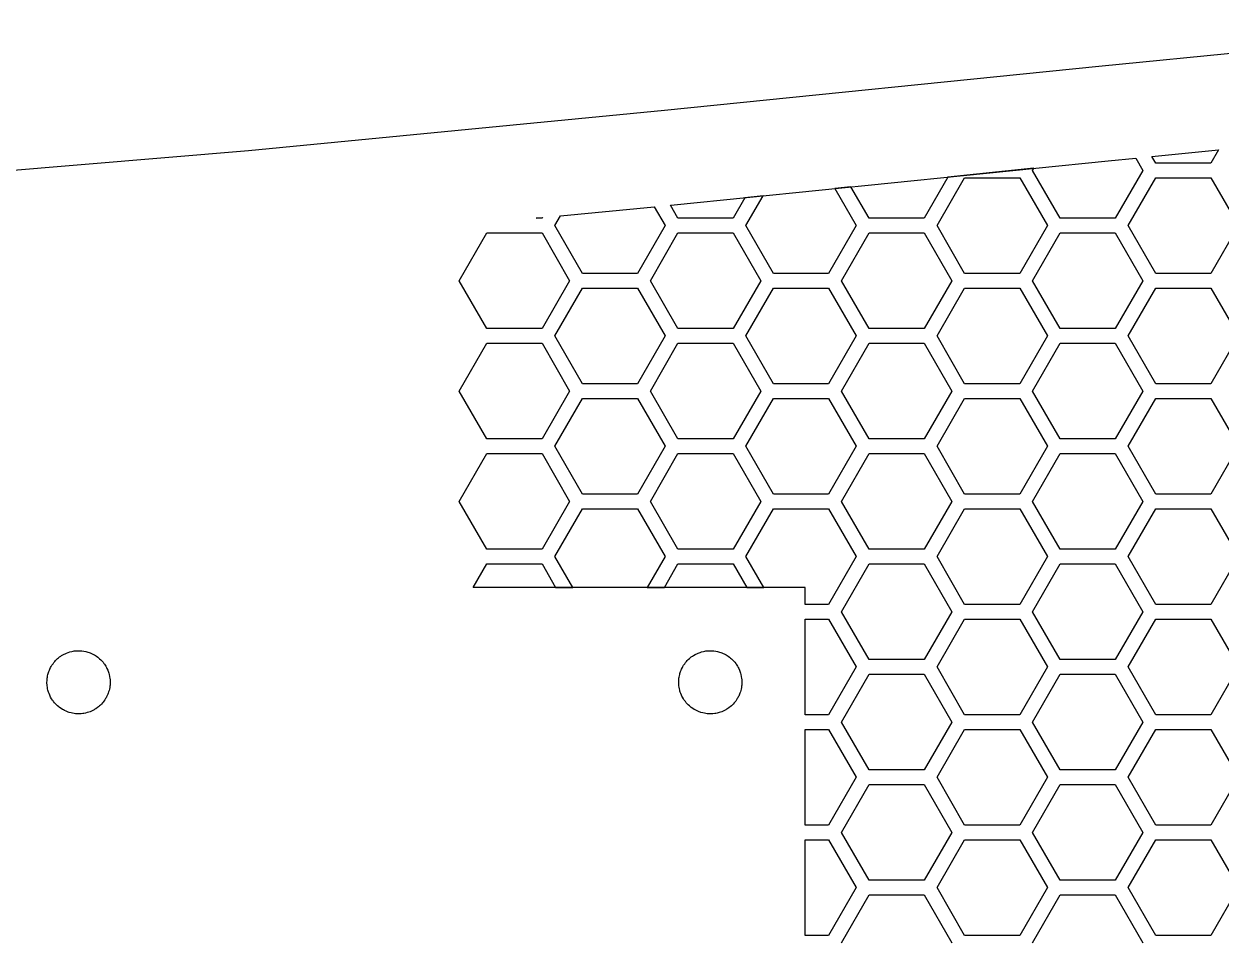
# Model space of a CAD drawing. Header units: metres. Extents: x -343 to 343, y -95 to 95.
# Drawn here: x -231.8 to -111.5, y -5.2 to 86.8 of the extents above; entities that cross this region are included whole.
import ezdxf

# ---------------------------------------------------------------- set-up
doc = ezdxf.new("R2010")
doc.units = ezdxf.units.M

msp = doc.modelspace()

# ---------------------------------------------------------------- linework, layer by layer
for p, q in [((-80.4131, 86.8057), (-123.747, 82.5342)), ((-123.747, 82.5342), (-167.384, 78.0957)), ((-167.384, 78.0957), (-209.203, 74.0664)), ((-209.203, 74.0664), (-238.863, 71.5664)), ((-118.405, 73.4904), (-111.713, 74.15)), ((-118.022, 72.8272), (-118.405, 73.4904)), ((-111.713, 74.15), (-112.477, 72.8272)), ((-166.432, 68.6182), (-122.785, 73.0586)), ((-130.276, 72.2965), (-138.901, 71.419)), ((-130.399, 72.0843), (-130.276, 72.2965)), ((-122.785, 73.0586), (-120.028, 73.3304)), ((-120.028, 73.3304), (-119.309, 72.0843)), ((-112.477, 72.8272), (-118.022, 72.8272)), ((-138.901, 71.419), (-141.289, 67.2822)), ((-140.003, 66.5394), (-137.23, 71.3414)), ((-137.23, 71.3414), (-131.685, 71.3414)), ((-131.685, 71.3414), (-128.913, 66.5394)), ((-127.626, 67.2822), (-130.399, 72.0843)), ((-119.309, 72.0843), (-122.081, 67.2822)), ((-120.794, 66.5394), (-118.022, 71.3414)), ((-118.022, 71.3414), (-112.477, 71.3414)), ((-112.477, 71.3414), (-109.705, 66.5394)), ((-148.65, 70.4272), (-150.271, 70.2623)), ((-150.271, 70.2623), (-148.121, 66.5394)), ((-146.834, 67.2822), (-148.65, 70.4272)), ((-166.794, 68.5833), (-166.432, 68.6182)), ((-159.308, 69.3429), (-160.498, 67.2822)), ((-157.485, 69.5283), (-159.308, 69.3429)), ((-159.211, 66.5394), (-157.485, 69.5283)), ((-178.419, 66.5394), (-177.854, 67.5177)), ((-177.854, 67.5177), (-168.419, 68.4267)), ((-168.419, 68.4267), (-167.329, 66.5394)), ((-166.043, 67.2822), (-166.794, 68.5833)), ((-180.298, 67.2822), (-179.671, 67.3427)), ((-179.706, 67.2822), (-180.298, 67.2822)), ((-179.671, 67.3427), (-179.706, 67.2822)), ((-175.647, 61.7373), (-178.419, 66.5394)), ((-167.329, 66.5394), (-170.102, 61.7373)), ((-160.498, 67.2822), (-166.043, 67.2822)), ((-156.439, 61.7373), (-159.211, 66.5394)), ((-148.121, 66.5394), (-150.894, 61.7373)), ((-141.289, 67.2822), (-146.834, 67.2822)), ((-137.23, 61.7373), (-140.003, 66.5394)), ((-128.913, 66.5394), (-131.685, 61.7373)), ((-122.081, 67.2822), (-127.626, 67.2822)), ((-118.022, 61.7373), (-120.794, 66.5394)), ((-109.705, 66.5394), (-112.477, 61.7373)), ((-188.023, 60.9944), (-185.251, 65.7965)), ((-185.251, 65.7965), (-179.706, 65.7965)), ((-179.706, 65.7965), (-176.933, 60.9944)), ((-168.815, 60.9944), (-166.043, 65.7965)), ((-166.043, 65.7965), (-160.498, 65.7965)), ((-160.498, 65.7965), (-157.725, 60.9944)), ((-149.607, 60.9944), (-146.834, 65.7965)), ((-146.834, 65.7965), (-141.289, 65.7965)), ((-141.289, 65.7965), (-138.517, 60.9944)), ((-130.399, 60.9944), (-127.626, 65.7965)), ((-127.626, 65.7965), (-122.081, 65.7965)), ((-122.081, 65.7965), (-119.309, 60.9944)), ((-170.102, 61.7373), (-175.647, 61.7373)), ((-150.894, 61.7373), (-156.439, 61.7373)), ((-131.685, 61.7373), (-137.23, 61.7373)), ((-112.477, 61.7373), (-118.022, 61.7373)), ((-185.251, 56.1923), (-188.023, 60.9944)), ((-176.933, 60.9944), (-179.706, 56.1923)), ((-178.419, 55.4494), (-175.647, 60.2515)), ((-175.647, 60.2515), (-170.102, 60.2515)), ((-170.102, 60.2515), (-167.329, 55.4494)), ((-166.043, 56.1923), (-168.815, 60.9944)), ((-157.725, 60.9944), (-160.498, 56.1923)), ((-159.211, 55.4494), (-156.439, 60.2515)), ((-156.439, 60.2515), (-150.894, 60.2515)), ((-150.894, 60.2515), (-148.121, 55.4494)), ((-146.834, 56.1923), (-149.607, 60.9944)), ((-138.517, 60.9944), (-141.289, 56.1923)), ((-140.003, 55.4494), (-137.23, 60.2515)), ((-137.23, 60.2515), (-131.685, 60.2515)), ((-131.685, 60.2515), (-128.913, 55.4494)), ((-127.626, 56.1923), (-130.399, 60.9944)), ((-119.309, 60.9944), (-122.081, 56.1923)), ((-120.794, 55.4494), (-118.022, 60.2515)), ((-118.022, 60.2515), (-112.477, 60.2515)), ((-112.477, 60.2515), (-109.705, 55.4494)), ((-179.706, 56.1923), (-185.251, 56.1923)), ((-175.647, 50.6474), (-178.419, 55.4494)), ((-167.329, 55.4494), (-170.102, 50.6474)), ((-160.498, 56.1923), (-166.043, 56.1923)), ((-156.439, 50.6474), (-159.211, 55.4494)), ((-148.121, 55.4494), (-150.894, 50.6474)), ((-141.289, 56.1923), (-146.834, 56.1923)), ((-137.23, 50.6474), (-140.003, 55.4494)), ((-128.913, 55.4494), (-131.685, 50.6474)), ((-122.081, 56.1923), (-127.626, 56.1923)), ((-118.022, 50.6474), (-120.794, 55.4494)), ((-109.705, 55.4494), (-112.477, 50.6474)), ((-188.023, 49.9045), (-185.251, 54.7066)), ((-185.251, 54.7066), (-179.706, 54.7066)), ((-179.706, 54.7066), (-176.933, 49.9045)), ((-168.815, 49.9045), (-166.043, 54.7066)), ((-166.043, 54.7066), (-160.498, 54.7066)), ((-160.498, 54.7066), (-157.725, 49.9045)), ((-149.607, 49.9045), (-146.834, 54.7066)), ((-146.834, 54.7066), (-141.289, 54.7066)), ((-141.289, 54.7066), (-138.517, 49.9045)), ((-130.399, 49.9045), (-127.626, 54.7066)), ((-127.626, 54.7066), (-122.081, 54.7066)), ((-122.081, 54.7066), (-119.309, 49.9045)), ((-170.102, 50.6474), (-175.647, 50.6474)), ((-150.894, 50.6474), (-156.439, 50.6474)), ((-131.685, 50.6474), (-137.23, 50.6474)), ((-112.477, 50.6474), (-118.022, 50.6474)), ((-185.251, 45.1024), (-188.023, 49.9045)), ((-176.933, 49.9045), (-179.706, 45.1024)), ((-166.043, 45.1024), (-168.815, 49.9045)), ((-157.725, 49.9045), (-160.498, 45.1024)), ((-146.834, 45.1024), (-149.607, 49.9045)), ((-138.517, 49.9045), (-141.289, 45.1024)), ((-127.626, 45.1024), (-130.399, 49.9045)), ((-119.309, 49.9045), (-122.081, 45.1024)), ((-178.419, 44.3596), (-175.647, 49.1616)), ((-175.647, 49.1616), (-170.102, 49.1616)), ((-170.102, 49.1616), (-167.329, 44.3596)), ((-159.211, 44.3596), (-156.439, 49.1616)), ((-156.439, 49.1616), (-150.894, 49.1616)), ((-150.894, 49.1616), (-148.121, 44.3596)), ((-140.003, 44.3596), (-137.23, 49.1616)), ((-137.23, 49.1616), (-131.685, 49.1616)), ((-131.685, 49.1616), (-128.913, 44.3596)), ((-120.794, 44.3596), (-118.022, 49.1616)), ((-118.022, 49.1616), (-112.477, 49.1616)), ((-112.477, 49.1616), (-109.705, 44.3596)), ((-179.706, 45.1024), (-185.251, 45.1024)), ((-160.498, 45.1024), (-166.043, 45.1024)), ((-141.289, 45.1024), (-146.834, 45.1024)), ((-122.081, 45.1024), (-127.626, 45.1024)), ((-188.023, 38.8146), (-185.251, 43.6167)), ((-185.251, 43.6167), (-179.706, 43.6167)), ((-179.706, 43.6167), (-176.933, 38.8146)), ((-175.647, 39.5575), (-178.419, 44.3596)), ((-167.329, 44.3596), (-170.102, 39.5575)), ((-168.815, 38.8146), (-166.043, 43.6167)), ((-166.043, 43.6167), (-160.498, 43.6167)), ((-160.498, 43.6167), (-157.725, 38.8146)), ((-156.439, 39.5575), (-159.211, 44.3596)), ((-148.121, 44.3596), (-150.894, 39.5575)), ((-149.607, 38.8146), (-146.834, 43.6167)), ((-146.834, 43.6167), (-141.289, 43.6167)), ((-141.289, 43.6167), (-138.517, 38.8146)), ((-137.23, 39.5575), (-140.003, 44.3596)), ((-128.913, 44.3596), (-131.685, 39.5575)), ((-130.399, 38.8146), (-127.626, 43.6167)), ((-127.626, 43.6167), (-122.081, 43.6167)), ((-122.081, 43.6167), (-119.309, 38.8146)), ((-118.022, 39.5575), (-120.794, 44.3596)), ((-109.705, 44.3596), (-112.477, 39.5575)), ((-185.251, 34.0126), (-188.023, 38.8146)), ((-176.933, 38.8146), (-179.706, 34.0126)), ((-170.102, 39.5575), (-175.647, 39.5575)), ((-166.043, 34.0126), (-168.815, 38.8146)), ((-157.725, 38.8146), (-160.498, 34.0126)), ((-150.894, 39.5575), (-156.439, 39.5575)), ((-146.834, 34.0126), (-149.607, 38.8146)), ((-138.517, 38.8146), (-141.289, 34.0126)), ((-131.685, 39.5575), (-137.23, 39.5575)), ((-127.626, 34.0126), (-130.399, 38.8146)), ((-119.309, 38.8146), (-122.081, 34.0126)), ((-112.477, 39.5575), (-118.022, 39.5575)), ((-178.419, 33.2697), (-175.647, 38.0717)), ((-175.647, 38.0717), (-170.102, 38.0717)), ((-170.102, 38.0717), (-167.329, 33.2697)), ((-159.211, 33.2697), (-156.439, 38.0717)), ((-156.439, 38.0717), (-150.894, 38.0717)), ((-150.894, 38.0717), (-148.121, 33.2697)), ((-140.003, 33.2697), (-137.23, 38.0717)), ((-137.23, 38.0717), (-131.685, 38.0717)), ((-131.685, 38.0717), (-128.913, 33.2697)), ((-120.794, 33.2697), (-118.022, 38.0717)), ((-118.022, 38.0717), (-112.477, 38.0717)), ((-112.477, 38.0717), (-109.705, 33.2697)), ((-179.706, 34.0126), (-185.251, 34.0126)), ((-160.498, 34.0126), (-166.043, 34.0126)), ((-141.289, 34.0126), (-146.834, 34.0126)), ((-122.081, 34.0126), (-127.626, 34.0126)), ((-186.616, 30.1621), (-185.251, 32.5268)), ((-185.251, 32.5268), (-179.706, 32.5268)), ((-179.706, 32.5268), (-178.341, 30.1621)), ((-176.625, 30.1621), (-178.419, 33.2697)), ((-167.329, 33.2697), (-169.124, 30.1621)), ((-167.408, 30.1621), (-166.043, 32.5268)), ((-166.043, 32.5268), (-160.498, 32.5268)), ((-160.498, 32.5268), (-159.132, 30.1621)), ((-157.417, 30.1621), (-159.211, 33.2697)), ((-148.121, 33.2697), (-150.894, 28.4676)), ((-149.607, 27.7247), (-146.834, 32.5268)), ((-146.834, 32.5268), (-141.289, 32.5268)), ((-141.289, 32.5268), (-138.517, 27.7247)), ((-137.23, 28.4676), (-140.003, 33.2697)), ((-128.913, 33.2697), (-131.685, 28.4676)), ((-130.399, 27.7247), (-127.626, 32.5268)), ((-127.626, 32.5268), (-122.081, 32.5268)), ((-122.081, 32.5268), (-119.309, 27.7247)), ((-118.022, 28.4676), (-120.794, 33.2697)), ((-109.705, 33.2697), (-112.477, 28.4676)), ((-153.268, 30.1621), (-186.616, 30.1621)), ((-178.341, 30.1621), (-176.625, 30.1621)), ((-169.124, 30.1621), (-167.408, 30.1621)), ((-159.132, 30.1621), (-157.417, 30.1621)), ((-153.268, 28.4676), (-153.268, 30.1621)), ((-150.894, 28.4676), (-153.268, 28.4676)), ((-146.834, 22.9227), (-149.607, 27.7247)), ((-138.517, 27.7247), (-141.289, 22.9227)), ((-131.685, 28.4676), (-137.23, 28.4676)), ((-127.626, 22.9227), (-130.399, 27.7247)), ((-119.309, 27.7247), (-122.081, 22.9227)), ((-112.477, 28.4676), (-118.022, 28.4676)), ((-153.268, 26.9818), (-150.894, 26.9818)), ((-153.268, 17.3777), (-153.268, 26.9818)), ((-150.894, 26.9818), (-148.121, 22.1798)), ((-140.003, 22.1798), (-137.23, 26.9818)), ((-137.23, 26.9818), (-131.685, 26.9818)), ((-131.685, 26.9818), (-128.913, 22.1798)), ((-120.794, 22.1798), (-118.022, 26.9818)), ((-118.022, 26.9818), (-112.477, 26.9818)), ((-112.477, 26.9818), (-109.705, 22.1798)), ((-228.607, 22.8105), (-228.502, 22.918)), ((-228.502, 22.918), (-228.393, 23.0195)), ((-228.393, 23.0195), (-228.316, 23.084)), ((-228.316, 23.084), (-228.199, 23.1768)), ((-228.199, 23.1768), (-228.077, 23.2637)), ((-228.077, 23.2637), (-227.994, 23.3184)), ((-227.994, 23.3184), (-227.822, 23.4199)), ((-227.822, 23.4199), (-227.734, 23.4668)), ((-227.734, 23.4668), (-227.645, 23.5107)), ((-227.645, 23.5107), (-227.508, 23.5713)), ((-227.508, 23.5713), (-227.321, 23.6416)), ((-227.321, 23.6416), (-227.179, 23.6865)), ((-227.179, 23.6865), (-226.985, 23.7363)), ((-226.985, 23.7363), (-226.839, 23.7656)), ((-226.839, 23.7656), (-226.74, 23.7812)), ((-226.74, 23.7812), (-226.591, 23.7988)), ((-226.591, 23.7988), (-226.492, 23.8066)), ((-226.492, 23.8066), (-226.343, 23.8125)), ((-226.343, 23.8125), (-226.243, 23.8125)), ((-226.243, 23.8125), (-226.095, 23.8066)), ((-226.095, 23.8066), (-225.947, 23.7939)), ((-225.947, 23.7939), (-225.752, 23.7666)), ((-225.752, 23.7666), (-225.559, 23.7266)), ((-225.559, 23.7266), (-225.368, 23.6748)), ((-225.368, 23.6748), (-225.228, 23.6289)), ((-225.228, 23.6289), (-225.135, 23.5938)), ((-225.135, 23.5938), (-224.998, 23.5371)), ((-224.998, 23.5371), (-224.908, 23.4951)), ((-224.908, 23.4951), (-224.776, 23.4277)), ((-224.776, 23.4277), (-224.69, 23.3789)), ((-224.69, 23.3789), (-224.606, 23.3281)), ((-224.606, 23.3281), (-224.482, 23.2461)), ((-224.482, 23.2461), (-224.363, 23.1592)), ((-224.363, 23.1592), (-224.247, 23.0664)), ((-224.247, 23.0664), (-224.173, 23.001)), ((-224.173, 23.001), (-224.065, 22.9004)), ((-224.065, 22.9004), (-223.962, 22.7939)), ((-165.107, 22.8105), (-165.002, 22.918)), ((-165.002, 22.918), (-164.893, 23.0195)), ((-164.893, 23.0195), (-164.816, 23.084)), ((-164.816, 23.084), (-164.699, 23.1768)), ((-164.699, 23.1768), (-164.577, 23.2637)), ((-164.577, 23.2637), (-164.494, 23.3184)), ((-164.494, 23.3184), (-164.322, 23.4199)), ((-164.322, 23.4199), (-164.234, 23.4668)), ((-164.234, 23.4668), (-164.145, 23.5107)), ((-164.145, 23.5107), (-164.008, 23.5713)), ((-164.008, 23.5713), (-163.821, 23.6416)), ((-163.821, 23.6416), (-163.679, 23.6865)), ((-163.679, 23.6865), (-163.485, 23.7363)), ((-163.485, 23.7363), (-163.339, 23.7656)), ((-163.339, 23.7656), (-163.24, 23.7812)), ((-163.24, 23.7812), (-163.091, 23.7988)), ((-163.091, 23.7988), (-162.992, 23.8066)), ((-162.992, 23.8066), (-162.843, 23.8125)), ((-162.843, 23.8125), (-162.743, 23.8125)), ((-162.743, 23.8125), (-162.595, 23.8066)), ((-162.595, 23.8066), (-162.447, 23.7939)), ((-162.447, 23.7939), (-162.252, 23.7666)), ((-162.252, 23.7666), (-162.059, 23.7266)), ((-162.059, 23.7266), (-161.868, 23.6748)), ((-161.868, 23.6748), (-161.728, 23.6289)), ((-161.728, 23.6289), (-161.635, 23.5938)), ((-161.635, 23.5938), (-161.498, 23.5371)), ((-161.498, 23.5371), (-161.408, 23.4951)), ((-161.408, 23.4951), (-161.276, 23.4277)), ((-161.276, 23.4277), (-161.19, 23.3789)), ((-161.19, 23.3789), (-161.106, 23.3281)), ((-161.106, 23.3281), (-160.982, 23.2461)), ((-160.982, 23.2461), (-160.863, 23.1592)), ((-160.863, 23.1592), (-160.747, 23.0664)), ((-160.747, 23.0664), (-160.673, 23.001)), ((-160.673, 23.001), (-160.565, 22.9004)), ((-160.565, 22.9004), (-160.462, 22.7939)), ((-141.289, 22.9227), (-146.834, 22.9227)), ((-122.081, 22.9227), (-127.626, 22.9227)), ((-229.312, 21.6182), (-229.28, 21.7129)), ((-229.28, 21.7129), (-229.226, 21.8525)), ((-229.226, 21.8525), (-229.187, 21.9443)), ((-229.187, 21.9443), (-229.099, 22.123)), ((-229.099, 22.123), (-229.051, 22.2109)), ((-229.051, 22.2109), (-228.974, 22.3389)), ((-228.974, 22.3389), (-228.919, 22.4219)), ((-228.919, 22.4219), (-228.861, 22.5039)), ((-228.861, 22.5039), (-228.771, 22.623)), ((-228.771, 22.623), (-228.674, 22.7373)), ((-228.674, 22.7373), (-228.607, 22.8105)), ((-223.962, 22.7939), (-223.832, 22.6445)), ((-223.832, 22.6445), (-223.741, 22.5273)), ((-223.741, 22.5273), (-223.684, 22.4473)), ((-223.684, 22.4473), (-223.629, 22.3652)), ((-223.629, 22.3652), (-223.551, 22.2393)), ((-223.551, 22.2393), (-223.479, 22.1094)), ((-223.479, 22.1094), (-223.435, 22.0215)), ((-223.435, 22.0215), (-223.354, 21.8408)), ((-223.354, 21.8408), (-223.285, 21.6562)), ((-165.812, 21.6182), (-165.78, 21.7129)), ((-165.78, 21.7129), (-165.726, 21.8525)), ((-165.726, 21.8525), (-165.687, 21.9443)), ((-165.687, 21.9443), (-165.599, 22.123)), ((-165.599, 22.123), (-165.551, 22.2109)), ((-165.551, 22.2109), (-165.474, 22.3389)), ((-165.474, 22.3389), (-165.419, 22.4219)), ((-165.419, 22.4219), (-165.361, 22.5039)), ((-165.361, 22.5039), (-165.271, 22.623)), ((-165.271, 22.623), (-165.174, 22.7373)), ((-165.174, 22.7373), (-165.107, 22.8105)), ((-160.462, 22.7939), (-160.332, 22.6445)), ((-160.332, 22.6445), (-160.241, 22.5273)), ((-160.241, 22.5273), (-160.184, 22.4473)), ((-160.184, 22.4473), (-160.129, 22.3652)), ((-160.129, 22.3652), (-160.051, 22.2393)), ((-160.051, 22.2393), (-159.979, 22.1094)), ((-159.979, 22.1094), (-159.935, 22.0215)), ((-159.935, 22.0215), (-159.854, 21.8408)), ((-159.854, 21.8408), (-159.785, 21.6562)), ((-148.121, 22.1798), (-150.894, 17.3777)), ((-137.23, 17.3777), (-140.003, 22.1798)), ((-128.913, 22.1798), (-131.685, 17.3777)), ((-118.022, 17.3777), (-120.794, 22.1798)), ((-109.705, 22.1798), (-112.477, 17.3777)), ((-229.468, 20.6377), (-229.464, 20.7871)), ((-229.466, 20.5381), (-229.468, 20.6377)), ((-229.458, 20.3887), (-229.466, 20.5381)), ((-229.464, 20.7871), (-229.458, 20.8867)), ((-229.458, 20.8867), (-229.442, 21.0352)), ((-229.442, 21.0352), (-229.429, 21.1338)), ((-229.429, 21.1338), (-229.401, 21.2812)), ((-229.401, 21.2812), (-229.368, 21.4268)), ((-229.368, 21.4268), (-229.342, 21.5234)), ((-229.342, 21.5234), (-229.312, 21.6182)), ((-223.285, 21.6562), (-223.255, 21.5625)), ((-223.255, 21.5625), (-223.215, 21.4189)), ((-223.215, 21.4189), (-223.173, 21.2266)), ((-223.173, 21.2266), (-223.142, 21.0312)), ((-223.142, 21.0312), (-223.131, 20.9336)), ((-223.131, 20.9336), (-223.119, 20.7363)), ((-223.121, 20.4893), (-223.131, 20.3418)), ((-223.117, 20.6377), (-223.121, 20.4893)), ((-223.119, 20.7363), (-223.117, 20.6377)), ((-165.968, 20.6377), (-165.964, 20.7871)), ((-165.966, 20.5381), (-165.968, 20.6377)), ((-165.958, 20.3887), (-165.966, 20.5381)), ((-165.964, 20.7871), (-165.958, 20.8867)), ((-165.958, 20.8867), (-165.942, 21.0352)), ((-165.942, 21.0352), (-165.929, 21.1338)), ((-165.929, 21.1338), (-165.901, 21.2812)), ((-165.901, 21.2812), (-165.868, 21.4268)), ((-165.868, 21.4268), (-165.842, 21.5234)), ((-165.842, 21.5234), (-165.812, 21.6182)), ((-159.785, 21.6562), (-159.755, 21.5625)), ((-159.755, 21.5625), (-159.715, 21.4189)), ((-159.715, 21.4189), (-159.673, 21.2266)), ((-159.673, 21.2266), (-159.642, 21.0312)), ((-159.642, 21.0312), (-159.631, 20.9336)), ((-159.631, 20.9336), (-159.619, 20.7363)), ((-159.621, 20.4893), (-159.631, 20.3418)), ((-159.617, 20.6377), (-159.621, 20.4893)), ((-159.619, 20.7363), (-159.617, 20.6377)), ((-149.607, 16.6348), (-146.834, 21.4369)), ((-146.834, 21.4369), (-141.289, 21.4369)), ((-141.289, 21.4369), (-138.517, 16.6348)), ((-130.399, 16.6348), (-127.626, 21.4369)), ((-127.626, 21.4369), (-122.081, 21.4369)), ((-122.081, 21.4369), (-119.309, 16.6348)), ((-229.448, 20.2891), (-229.458, 20.3887)), ((-229.429, 20.1406), (-229.448, 20.2891)), ((-229.401, 19.9932), (-229.429, 20.1406)), ((-229.368, 19.8477), (-229.401, 19.9932)), ((-229.342, 19.752), (-229.368, 19.8477)), ((-229.312, 19.6562), (-229.342, 19.752)), ((-229.28, 19.5615), (-229.312, 19.6562)), ((-229.263, 19.5156), (-229.28, 19.5615)), ((-229.187, 19.3311), (-229.263, 19.5156)), ((-229.144, 19.2402), (-229.187, 19.3311)), ((-223.435, 19.2539), (-223.479, 19.165)), ((-223.354, 19.4336), (-223.435, 19.2539)), ((-223.318, 19.5254), (-223.354, 19.4336)), ((-223.27, 19.666), (-223.318, 19.5254)), ((-223.228, 19.8076), (-223.27, 19.666)), ((-223.192, 19.9512), (-223.228, 19.8076)), ((-223.164, 20.0967), (-223.192, 19.9512)), ((-223.142, 20.2432), (-223.164, 20.0967)), ((-223.131, 20.3418), (-223.142, 20.2432)), ((-165.948, 20.2891), (-165.958, 20.3887)), ((-165.929, 20.1406), (-165.948, 20.2891)), ((-165.901, 19.9932), (-165.929, 20.1406)), ((-165.868, 19.8477), (-165.901, 19.9932)), ((-165.842, 19.752), (-165.868, 19.8477)), ((-165.812, 19.6562), (-165.842, 19.752)), ((-165.78, 19.5615), (-165.812, 19.6562)), ((-165.763, 19.5156), (-165.78, 19.5615)), ((-165.687, 19.3311), (-165.763, 19.5156)), ((-165.644, 19.2402), (-165.687, 19.3311)), ((-159.935, 19.2539), (-159.979, 19.165)), ((-159.854, 19.4336), (-159.935, 19.2539)), ((-159.818, 19.5254), (-159.854, 19.4336)), ((-159.77, 19.666), (-159.818, 19.5254)), ((-159.728, 19.8076), (-159.77, 19.666)), ((-159.692, 19.9512), (-159.728, 19.8076)), ((-159.664, 20.0967), (-159.692, 19.9512)), ((-159.642, 20.2432), (-159.664, 20.0967)), ((-159.631, 20.3418), (-159.642, 20.2432)), ((-229.099, 19.1514), (-229.144, 19.2402)), ((-229, 18.9785), (-229.099, 19.1514)), ((-228.919, 18.8525), (-229, 18.9785)), ((-228.861, 18.7715), (-228.919, 18.8525)), ((-228.801, 18.6914), (-228.861, 18.7715)), ((-228.707, 18.5752), (-228.801, 18.6914)), ((-228.607, 18.4639), (-228.707, 18.5752)), ((-228.502, 18.3574), (-228.607, 18.4639)), ((-228.393, 18.2559), (-228.502, 18.3574)), ((-228.277, 18.1592), (-228.393, 18.2559)), ((-228.199, 18.0986), (-228.277, 18.1592)), ((-228.036, 17.9834), (-228.199, 18.0986)), ((-224.402, 18.0859), (-224.564, 17.9736)), ((-224.285, 18.1777), (-224.402, 18.0859)), ((-224.173, 18.2734), (-224.285, 18.1777)), ((-224.101, 18.3408), (-224.173, 18.2734)), ((-223.996, 18.4453), (-224.101, 18.3408)), ((-223.896, 18.5547), (-223.996, 18.4453)), ((-223.832, 18.6309), (-223.896, 18.5547)), ((-223.741, 18.7471), (-223.832, 18.6309)), ((-223.656, 18.8682), (-223.741, 18.7471)), ((-223.576, 18.9932), (-223.656, 18.8682)), ((-223.526, 19.0781), (-223.576, 18.9932)), ((-223.479, 19.165), (-223.526, 19.0781)), ((-165.599, 19.1514), (-165.644, 19.2402)), ((-165.5, 18.9785), (-165.599, 19.1514)), ((-165.419, 18.8525), (-165.5, 18.9785)), ((-165.361, 18.7715), (-165.419, 18.8525)), ((-165.301, 18.6914), (-165.361, 18.7715)), ((-165.207, 18.5752), (-165.301, 18.6914)), ((-165.107, 18.4639), (-165.207, 18.5752)), ((-165.002, 18.3574), (-165.107, 18.4639)), ((-164.893, 18.2559), (-165.002, 18.3574)), ((-164.777, 18.1592), (-164.893, 18.2559)), ((-164.699, 18.0986), (-164.777, 18.1592)), ((-164.536, 17.9834), (-164.699, 18.0986)), ((-160.902, 18.0859), (-161.064, 17.9736)), ((-160.785, 18.1777), (-160.902, 18.0859)), ((-160.673, 18.2734), (-160.785, 18.1777)), ((-160.601, 18.3408), (-160.673, 18.2734)), ((-160.496, 18.4453), (-160.601, 18.3408)), ((-160.396, 18.5547), (-160.496, 18.4453)), ((-160.332, 18.6309), (-160.396, 18.5547)), ((-160.241, 18.7471), (-160.332, 18.6309)), ((-160.156, 18.8682), (-160.241, 18.7471)), ((-160.076, 18.9932), (-160.156, 18.8682)), ((-160.026, 19.0781), (-160.076, 18.9932)), ((-159.979, 19.165), (-160.026, 19.0781)), ((-227.909, 17.9043), (-228.036, 17.9834)), ((-227.822, 17.8555), (-227.909, 17.9043)), ((-227.689, 17.7861), (-227.822, 17.8555)), ((-227.554, 17.7236), (-227.689, 17.7861)), ((-227.415, 17.667), (-227.554, 17.7236)), ((-227.321, 17.6338), (-227.415, 17.667)), ((-227.227, 17.6025), (-227.321, 17.6338)), ((-227.034, 17.5498), (-227.227, 17.6025)), ((-226.888, 17.5186), (-227.034, 17.5498)), ((-226.74, 17.4941), (-226.888, 17.5186)), ((-226.591, 17.4766), (-226.74, 17.4941)), ((-226.393, 17.4639), (-226.591, 17.4766)), ((-226.193, 17.4639), (-226.393, 17.4639)), ((-226.046, 17.4717), (-226.193, 17.4639)), ((-225.85, 17.4932), (-226.046, 17.4717)), ((-225.752, 17.5088), (-225.85, 17.4932)), ((-225.606, 17.5371), (-225.752, 17.5088)), ((-225.415, 17.5859), (-225.606, 17.5371)), ((-225.273, 17.6299), (-225.415, 17.5859)), ((-225.135, 17.6807), (-225.273, 17.6299)), ((-224.998, 17.7383), (-225.135, 17.6807)), ((-224.864, 17.8018), (-224.998, 17.7383)), ((-224.733, 17.8711), (-224.864, 17.8018)), ((-224.648, 17.9209), (-224.733, 17.8711)), ((-224.564, 17.9736), (-224.648, 17.9209)), ((-164.409, 17.9043), (-164.536, 17.9834)), ((-164.322, 17.8555), (-164.409, 17.9043)), ((-164.189, 17.7861), (-164.322, 17.8555)), ((-164.054, 17.7236), (-164.189, 17.7861)), ((-163.915, 17.667), (-164.054, 17.7236)), ((-163.821, 17.6338), (-163.915, 17.667)), ((-163.727, 17.6025), (-163.821, 17.6338)), ((-163.534, 17.5498), (-163.727, 17.6025)), ((-163.388, 17.5186), (-163.534, 17.5498)), ((-163.24, 17.4941), (-163.388, 17.5186)), ((-163.091, 17.4766), (-163.24, 17.4941)), ((-162.893, 17.4639), (-163.091, 17.4766)), ((-162.693, 17.4639), (-162.893, 17.4639)), ((-162.546, 17.4717), (-162.693, 17.4639)), ((-162.35, 17.4932), (-162.546, 17.4717)), ((-162.252, 17.5088), (-162.35, 17.4932)), ((-162.106, 17.5371), (-162.252, 17.5088)), ((-161.915, 17.5859), (-162.106, 17.5371)), ((-161.773, 17.6299), (-161.915, 17.5859)), ((-161.635, 17.6807), (-161.773, 17.6299)), ((-161.498, 17.7383), (-161.635, 17.6807)), ((-161.364, 17.8018), (-161.498, 17.7383)), ((-161.233, 17.8711), (-161.364, 17.8018)), ((-161.148, 17.9209), (-161.233, 17.8711)), ((-161.064, 17.9736), (-161.148, 17.9209)), ((-150.894, 17.3777), (-153.268, 17.3777)), ((-131.685, 17.3777), (-137.23, 17.3777)), ((-112.477, 17.3777), (-118.022, 17.3777)), ((-153.268, 15.892), (-150.894, 15.892)), ((-153.268, 6.28783), (-153.268, 15.892)), ((-150.894, 15.892), (-148.121, 11.0899)), ((-146.834, 11.8328), (-149.607, 16.6348)), ((-138.517, 16.6348), (-141.289, 11.8328)), ((-140.003, 11.0899), (-137.23, 15.892)), ((-137.23, 15.892), (-131.685, 15.892)), ((-131.685, 15.892), (-128.913, 11.0899)), ((-127.626, 11.8328), (-130.399, 16.6348)), ((-119.309, 16.6348), (-122.081, 11.8328)), ((-120.794, 11.0899), (-118.022, 15.892)), ((-118.022, 15.892), (-112.477, 15.892)), ((-112.477, 15.892), (-109.705, 11.0899)), ((-148.121, 11.0899), (-150.894, 6.28783)), ((-141.289, 11.8328), (-146.834, 11.8328)), ((-137.23, 6.28783), (-140.003, 11.0899)), ((-128.913, 11.0899), (-131.685, 6.28783)), ((-122.081, 11.8328), (-127.626, 11.8328)), ((-118.022, 6.28783), (-120.794, 11.0899)), ((-109.705, 11.0899), (-112.477, 6.28783)), ((-149.607, 5.54494), (-146.834, 10.347)), ((-146.834, 10.347), (-141.289, 10.347)), ((-141.289, 10.347), (-138.517, 5.54494)), ((-130.399, 5.54494), (-127.626, 10.347)), ((-127.626, 10.347), (-122.081, 10.347)), ((-122.081, 10.347), (-119.309, 5.54494)), ((-150.894, 6.28783), (-153.268, 6.28783)), ((-131.685, 6.28783), (-137.23, 6.28783)), ((-112.477, 6.28783), (-118.022, 6.28783)), ((-146.834, 0.74287), (-149.607, 5.54494)), ((-138.517, 5.54494), (-141.289, 0.74287)), ((-127.626, 0.74287), (-130.399, 5.54494)), ((-119.309, 5.54494), (-122.081, 0.74287)), ((-153.268, 4.80206), (-150.894, 4.80206)), ((-153.268, -4.80206), (-153.268, 4.80206)), ((-150.894, 4.80206), (-148.121, 0)), ((-140.003, 0), (-137.23, 4.80206)), ((-137.23, 4.80206), (-131.685, 4.80206)), ((-131.685, 4.80206), (-128.913, 0)), ((-120.794, 0), (-118.022, 4.80206)), ((-118.022, 4.80206), (-112.477, 4.80206)), ((-112.477, 4.80206), (-109.705, 0)), ((-148.121, 0), (-150.894, -4.80206)), ((-141.289, 0.74287), (-146.834, 0.74287)), ((-137.23, -4.80206), (-140.003, 0)), ((-128.913, 0), (-131.685, -4.80206)), ((-122.081, 0.74287), (-127.626, 0.74287)), ((-118.022, -4.80206), (-120.794, 0)), ((-109.705, 0), (-112.477, -4.80206)), ((-149.607, -5.54494), (-146.834, -0.74287)), ((-146.834, -0.74287), (-141.289, -0.74287)), ((-141.289, -0.74287), (-138.517, -5.54494)), ((-130.399, -5.54494), (-127.626, -0.74287)), ((-127.626, -0.74287), (-122.081, -0.74287)), ((-122.081, -0.74287), (-119.309, -5.54494)), ((-150.894, -4.80206), (-153.268, -4.80206)), ((-131.685, -4.80206), (-137.23, -4.80206)), ((-112.477, -4.80206), (-118.022, -4.80206))]:
    msp.add_line(p, q)

doc.saveas('drawing.dxf')
